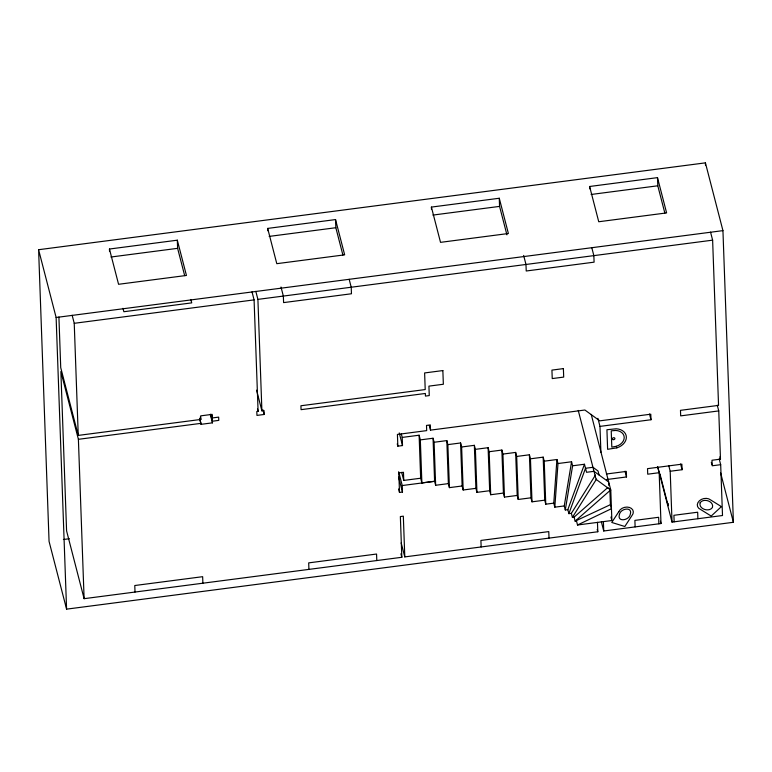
<?xml version="1.0" encoding="UTF-8"?>
<svg xmlns="http://www.w3.org/2000/svg" width="772" height="772" viewBox="0 0 772 772"><rect width="100%" height="100%" fill="white"/><g stroke="black" fill="none" stroke-linecap="round" stroke-linejoin="round"><path stroke-width="1.16" d="M554.817 507.165L557.982 463.538L571.56 461.772L564.264 505.94L554.817 507.165L553.775 503.151L556.94 459.514L544.221 461.173L543.179 457.149L530.451 458.809L529.409 454.785L516.69 456.445L515.648 452.421L502.919 454.081L501.877 450.057L489.158 451.716L488.116 447.692L475.388 449.352L474.346 445.328L461.627 446.988L460.585 442.964L447.856 444.624L446.824 440.6L434.096 442.26L433.053 438.235L420.325 439.895L419.119 435.215L402.212 437.415L401.324 433.97M572.602 465.796L584.472 464.242L567.825 509.636L565.297 509.964L572.602 465.796L571.56 461.772M595.492 475.031L571.357 513.332L568.867 513.65L585.514 468.266L592.954 467.301L598.03 470.997L599.072 475.021M607.969 487.393L574.107 517.124L572.399 517.356L596.534 479.055M574.107 517.124L575.15 521.148L609.909 490.635L609.388 488.618M575.15 521.148L610.411 504.676L609.909 490.635M576.491 520.975L577.524 524.999L611.453 508.7L610.411 504.676M38.6 249.713L705.415 162.853L722.939 230.625L733.4 522.287L66.585 609.147L49.061 541.375L38.6 249.713L56.124 317.485L66.585 609.147M109.45 249.028L177.319 240.189L186.448 275.45L118.57 284.289L109.45 249.028L109.537 251.354M267.672 228.415L335.54 219.576L344.659 254.837L276.791 263.677L267.672 228.415L267.759 230.741M431.403 207.089L499.272 198.25L508.391 233.511L440.522 242.35L431.403 207.089L431.49 209.415M589.625 186.486L657.493 177.637L666.612 212.908L598.744 221.747L589.625 186.486L589.712 188.812M110.936 257.018L177.618 248.333L184.672 275.633M269.158 236.406L335.839 227.721L342.893 255.021M432.889 215.079L499.571 206.394L506.924 234.833M591.111 194.476L657.792 185.791L664.846 213.091M56.124 317.485L722.939 230.625M72.153 315.265L74.237 323.304L254.084 299.883L258.089 411.331L256.815 411.495L256.951 415.404L264.159 414.467L264.024 410.559L261.901 410.839L256.555 390.159M255.822 291.343L257.906 299.382L712.624 240.16L718.549 405.377L680.479 410.337L680.682 415.876L718.751 410.916L720.479 459.147L711.996 460.247L712.199 465.786L720.681 464.686L722.505 515.522L672.026 522.094L657.763 466.963M58.913 317.012L60.727 367.636L78.252 435.408L200.845 419.447L200.71 415.857L212.165 414.371L212.474 422.844L201.019 424.33L199.514 418.501M597.46 522.306L597.798 531.763L404.789 556.902L403.331 516.169L400.359 516.555L401.826 557.288L84.109 598.676L66.585 530.904L60.872 371.554L78.397 439.316L200.981 423.355L201.019 424.33M429.309 425.536L430.506 430.129L584.906 410.019L599.786 420.846L650.786 414.197L650.989 419.746L599.979 426.385L597.904 418.347M397.242 443.871L397.841 446.168L402.502 445.56L402.212 437.415M401.681 472.387L403.756 480.425L420.663 478.225L421.879 482.905L434.607 481.255L435.64 485.27L448.368 483.619L449.41 487.634L462.138 485.984L463.171 489.998L475.899 488.348L476.942 492.372L489.67 490.712L490.702 494.736L503.431 493.076L504.473 497.1L517.201 495.441L518.234 499.465L530.962 497.805L532.004 501.829L544.733 500.169L545.765 504.193L553.775 503.151M398.67 471.75L402.241 485.54L435.591 481.188M398.613 488.994L399.5 492.44L402.473 492.053L402.241 485.54M63.401 539.503L69.374 538.731M606.396 474.008L626.314 471.412L626.507 476.951L606.599 479.547M601.359 521.804L603.733 530.991L660.996 523.532L659.172 472.696L647.718 474.191L647.525 468.652L681.879 464.175L682.081 469.714L670.202 471.258L668.716 465.516M577.524 524.999L611.878 520.521L610.777 490.075L591.217 414.41M608.703 482.027L593.996 471.325L586.556 472.29L584.472 464.242M610.777 490.075L596.071 479.364L578.247 410.424M710.549 232.111L712.624 240.16M717.265 405.175L718.751 410.916M719.89 456.85L720.479 459.147M719.195 458.944L720.681 464.686M720.623 472.898L733.4 522.287M711.302 462.341L711.9 464.638M680.595 463.972L682.081 469.714M649.503 413.995L650.989 419.746M659.935 473.873L668.166 505.728L668.089 503.392M657.686 466.954L659.172 472.696M591.806 247.706L593.851 255.648L594.093 262.162L526.224 271.001L525.983 264.487L523.638 255.416M660.407 521.235L660.996 523.532M625.031 471.209L626.507 476.951M610.97 517.028L611.569 519.363M597.2 529.467L597.798 531.763M571.357 513.332L572.399 517.356M556.94 459.514L557.982 463.538M567.825 509.636L568.867 513.65M564.264 505.94L565.297 509.964M399.24 432.928L402.502 445.56M349.176 279.31L351.221 287.252L351.463 293.765L283.594 302.605L283.353 296.091L281.008 287.02M398.613 477.125L402.473 492.053M401.17 542.899L404.789 556.902M400.919 553.794L401.826 557.288M252.01 291.845L254.084 299.883M262.972 409.874L264.159 414.467M257.491 409.035L258.089 411.331M190.838 299.478L191.726 302.875L123.858 311.724L122.97 308.317M211.393 414.448L212.3 417.951L218.659 417.121L218.775 420.383L212.416 421.213L210.602 414.207M210.36 414.67L212.474 422.844M200.247 417.15L200.845 419.447M199.774 418.685L200.981 423.355M705.415 162.853L705.502 165.266M697.898 518.726L697.666 512.212L673.917 515.3L674.149 521.824M670.202 471.258L672.026 522.094M657.493 177.637L657.792 185.791M658.873 523.812L658.641 517.288L634.893 520.386L635.124 526.9M608.741 483.175L608.828 485.463M599.979 426.385L600.906 452.267M603.395 521.534L603.733 530.991M549.017 538.123L548.776 531.599L480.908 540.439L481.149 546.962M544.221 461.173L545.765 504.193M543.179 457.149L544.733 500.169M530.451 458.809L532.004 501.829M529.409 454.785L530.962 497.805M516.69 456.445L518.234 499.465M515.648 452.421L517.201 495.441M499.272 198.25L499.571 206.394M502.919 454.081L504.473 497.1M501.877 450.057L503.431 493.076M489.158 451.716L490.702 494.736M488.116 447.692L489.67 490.712M475.388 449.352L476.942 492.372M474.346 445.328L475.899 488.348M461.627 446.988L463.171 489.998M460.585 442.964L462.138 485.984M447.856 444.624L449.41 487.634M446.824 440.6L448.368 483.619M434.096 442.26L435.64 485.27M433.053 438.235L434.607 481.255M430.506 430.129L430.313 424.909L426.501 425.411L426.684 430.622L397.416 434.433L397.841 446.168M420.325 439.895L421.879 482.905M419.119 435.215L420.663 478.225M403.756 480.425L403.466 472.281L398.806 472.889L399.5 492.44M376.794 560.549L376.562 554.035L308.694 562.875L308.925 569.389M335.54 219.576L335.839 227.721M257.906 299.382L261.901 410.839M202.882 583.207L202.65 576.684L134.782 585.523L135.013 592.047M177.319 240.189L177.618 248.333M74.237 323.304L78.252 435.408M78.397 439.316L84.109 598.676M619.443 514.432C616.818 522.596 629.257 520.424 630.28 514.403C632.905 506.239 620.466 508.41 619.443 514.432M700.136 502.775C698.332 509.018 709.159 512.521 712.431 507.484C714.245 501.24 703.417 497.737 700.136 502.775M618.835 511.624L611.771 522.461L624.828 526.494L631.901 515.648A7.595 5.703 -14.5 0 0 629.412 507.436A7.595 5.703 -14.5 0 0 618.835 511.624M721.405 506.625L711.195 516.063L700.407 509.366A7.595 5.703 -14.5 0 1 699.345 500.816A7.595 5.703 -14.5 0 1 710.616 499.928L721.405 506.625M616.307 446.312L611.81 447.123L611.221 430.824L615.738 430.458A10.75 8.058 -14.5 0 1 624.22 437.319A10.75 8.058 -14.5 0 1 616.307 446.312M616.847 447.856L607.622 449.304L606.927 429.743L616.162 428.788A12.921 9.689 -14.5 0 1 626.362 437.039A12.921 9.689 -14.5 0 1 616.847 447.856M442.858 370.57L424.619 372.944L425.208 389.561L300.926 405.754L301.07 409.662L425.353 393.469L425.449 396.084L429.261 395.582L428.923 386.135L443.35 384.253L442.858 370.57M563.386 368.62L551.932 370.106L552.241 378.579L563.695 377.093L563.386 368.62M613.036 439.625A1.293 0.965 -14.5 0 0 614.908 438.535A1.293 0.965 -14.5 0 0 612.968 437.936A1.293 0.965 -14.5 0 0 613.036 439.625"/></g></svg>
